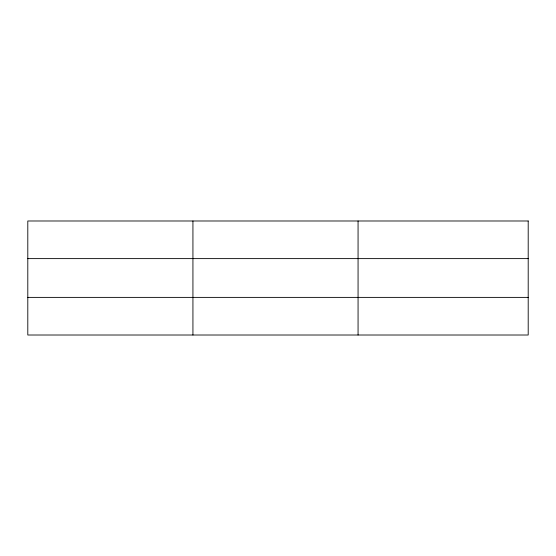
<?xml version="1.0" encoding="UTF-8"?>
<svg xmlns="http://www.w3.org/2000/svg" width="556" height="556" viewBox="0 0 556 556"><rect width="100%" height="100%" fill="white"/><g stroke="black" fill="none" stroke-linecap="round" stroke-linejoin="round"><path stroke-width="0.83" d="M192.932 220.989L192.932 335.011M358.064 220.989L358.064 335.011M27.8 258.616L528.2 258.616M27.8 297.384L528.2 297.384M528.2 220.989L528.2 335.011L27.8 335.011L27.8 220.989L528.2 220.989"/></g></svg>
